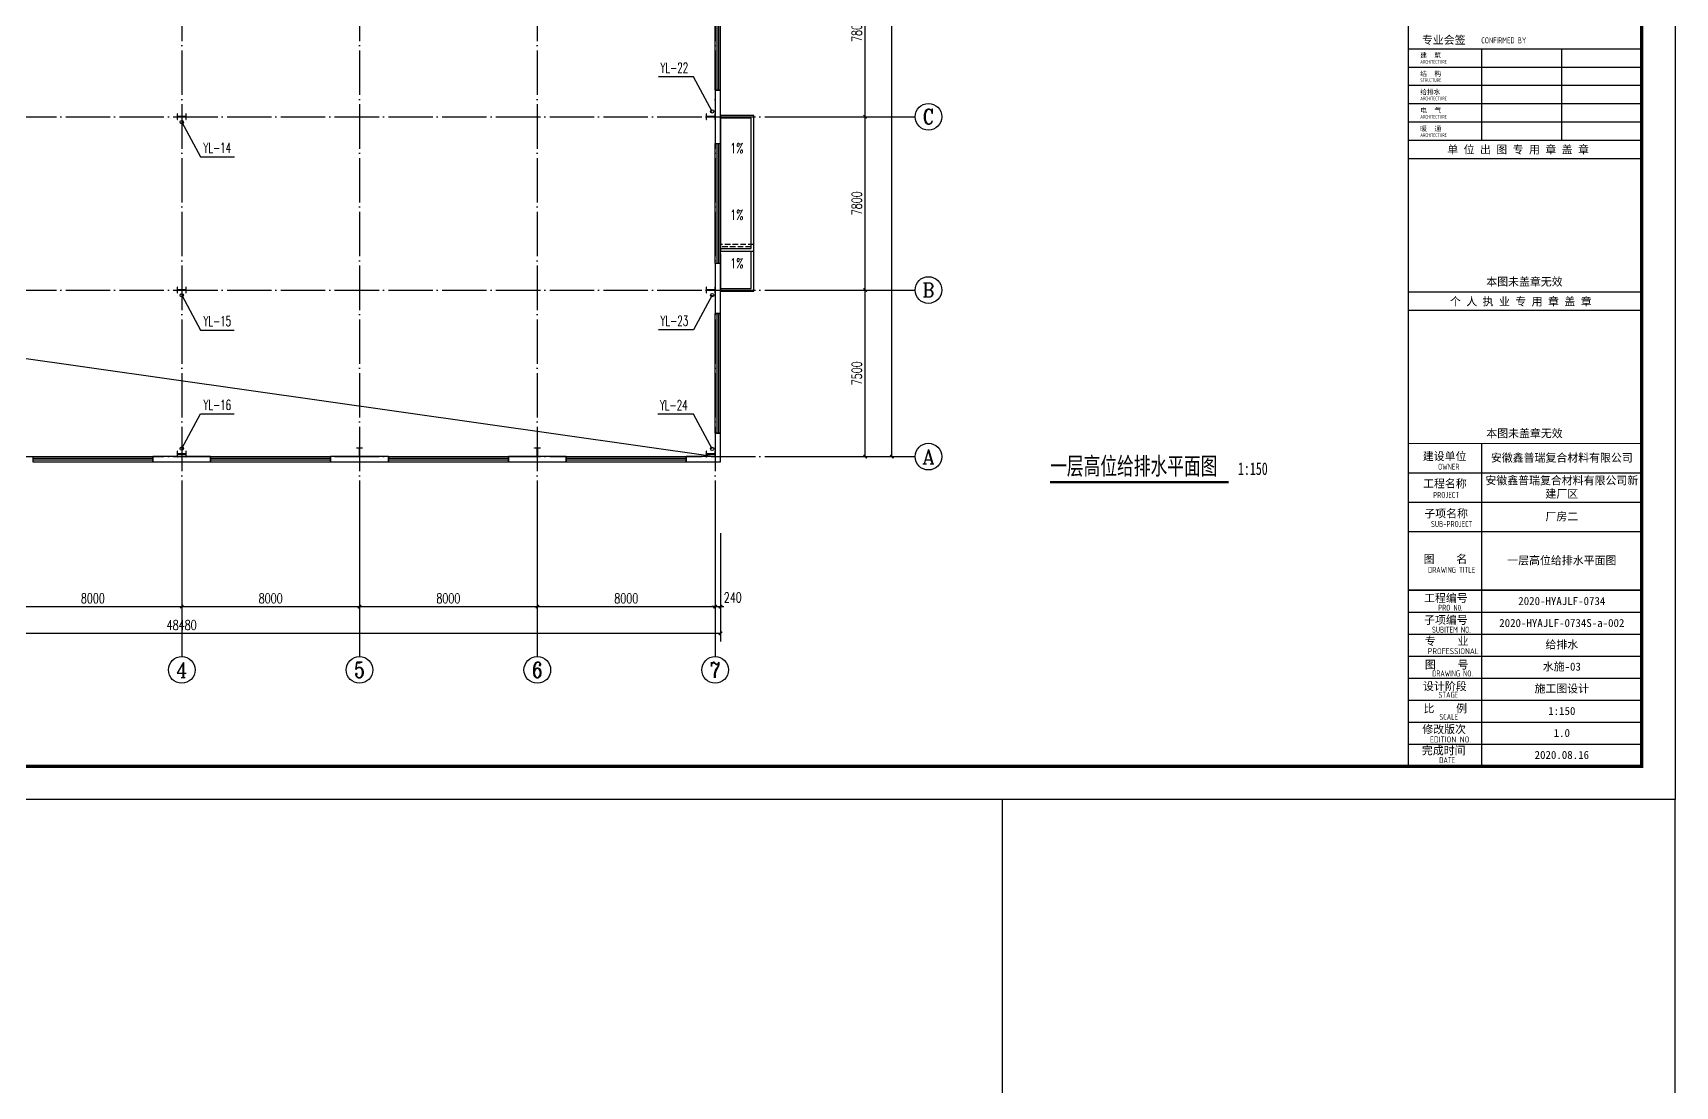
# Model space of a CAD drawing. Header units: millimetres. Extents: x 3804182 to 7463862, y 18008854 to 19247705.
# Drawn here: x 4734272 to 4808172, y 18829471 to 18876883 of the extents above; entities that cross this region are included whole.
import ezdxf
from ezdxf.enums import TextEntityAlignment as Align

# ---------------------------------------------------------------- set-up
doc = ezdxf.new("R2010")
doc.units = ezdxf.units.MM
doc.header["$LTSCALE"] = 1000
doc.header["$MEASUREMENT"] = 0
doc.linetypes.add('DASH', pattern=[0.35, 0.25, -0.1])
doc.linetypes.add('DOTE', pattern=[2.42, 2, -0.2, 0.02, -0.2])
doc.layers.get('Defpoints').update_dxf_attribs({"color": 1})
for name, color, linetype in [('AXIS_TEXT', 7, 'Continuous'), ('AXIS_外部', 171, 'Continuous'), ('COLUMN', 2, 'Continuous'), ('DIM_SYMB', 165, 'Continuous'), ('DIM_雨水', 3, 'Continuous'), ('DOTE', 250, 'DOTE'), ('PUB_TEXT', 7, 'Continuous'), ('PUB_TITLE', 4, 'Continuous'), ('TK', 4, 'Continuous'), ('TWT_TEXT', 7, 'Continuous'), ('VPIPE-雨水', 4, 'Continuous'), ('WALL-PARAPET', 6, 'Continuous'), ('WINDOW', 140, 'Continuous')]:
    doc.layers.add(name, color=color, linetype=linetype)
doc.styles.add('_TCH_AXIS', font='COMPLEX', dxfattribs={"bigfont": 'GBCBIG'})
doc.styles.add('_TCH_DIM', font='SIMPLEX', dxfattribs={"bigfont": 'GBCBIG'})
doc.styles.add('_TCH_DIM_T3', font='SIMPLEX', dxfattribs={"width": 0.705882, "bigfont": 'GBCBIG'})
doc.styles.add('_TWT_SERIAL', font='COMPLEX', dxfattribs={"width": 0.8, "height": 3, "bigfont": 'HZTXT'})
doc.styles.add('COMPLEX', font='COMPLEX')
doc.styles.add('HT', font='simhei.ttf', dxfattribs={"width": 0.7})
doc.styles.add('TSSD_REIN', font='tssdeng.shx', dxfattribs={"width": 0.7, "bigfont": 'tssdchn.shx'})
doc.styles.add('图签宋体', font='', dxfattribs={"height": 300})
doc.styles.get('图签宋体').set_extended_font_data('NSimSun')
doc.dimstyles.new('_TCH_ARCH&&150', dxfattribs={"dimtxt": 446.25, "dimasz": 150, "dimexe": 375, "dimexo": 450, "dimgap": 150, "dimtad": 1, "dimdec": 0, "dimzin": 0, "dimdsep": 46, "dimtxsty": '_TCH_DIM_T3', "dimblk": 'ARCHTICK', "dimcen": 0.09, "dimclrt": 7, "dimazin": 2, "dimtfac": 1, "dimtdec": 0, "dimtix": 1, "dimtmove": 2, "dimatfit": 3, "dimfxl": 0, "dimtolj": 1, "dimtzin": 0, "dimarcsym": 0})

# ---------------------------------------------------------------- blocks, each defined once
blk = doc.blocks.new('A$C3ACC4A1C')
at = {"layer": 'COLUMN'}
h = blk.add_hatch(color=256, dxfattribs=at)
h.paths.add_polyline_path([(125, 400), (0, 400), (0, 388), (120, 388), (120, 200), (125, 200)])
h.paths.add_polyline_path([(250, 400), (125, 400), (125, 200), (130, 200), (130, 388), (250, 388)])
h.paths.add_polyline_path([(250, 12), (130, 12), (130, 200), (125, 200), (125, 0), (250, 0)])
h.paths.add_polyline_path([(125, 200), (120, 200), (120, 12), (0, 12), (0, 0), (125, 0)])
blk.add_lwpolyline([(0, 0), (0, 12), (120, 12), (120, 388), (0, 388), (0, 400), (250, 400), (250, 388), (130, 388), (130, 12), (250, 12), (250, 0)], close=True, dxfattribs=at)
blk = doc.blocks.new('GeYuanFrame_63378753', base_point=(20.09, 4.53))
at = {"layer": 'PUB_TITLE'}
for points in [[(803.09, 202.33), (803.09, 229.83)], [(827.09, 202.33), (827.09, 229.83)], [(803.09, 14.53), (803.09, 111.33)]]:
    blk.add_lwpolyline(points, dxfattribs=at)
at = {"layer": 'TK'}
for p, q in [((781.09, 102.53), (851.09, 102.53)), ((781.09, 93.73), (851.09, 93.73)), ((781.09, 84.93), (803.09, 84.93)), ((781.09, 84.93), (851.09, 84.93)), ((781.09, 67.37), (851.09, 67.37)), ((781.09, 67.33), (851.09, 67.33)), ((781.09, 60.77), (851.09, 60.77)), ((781.09, 54.17), (851.09, 54.17)), ((781.09, 47.57), (851.09, 47.57)), ((781.09, 40.97), (851.09, 40.97)), ((781.09, 34.37), (851.09, 34.37)), ((781.09, 27.77), (851.09, 27.77)), ((781.09, 21.17), (851.09, 21.17)), ((781.09, 14.53), (851.09, 14.53))]:
    blk.add_line(p, q, dxfattribs=at)
blk.add_lwpolyline([(20.09, 4.53), (20.09, 598.53), (861.09, 598.53), (861.09, 4.53)], close=True, dxfattribs=at)
at = {"layer": 'TK', "const_width": 1}
blk.add_lwpolyline([(45.09, 588.53), (851.09, 588.53), (851.09, 14.53), (45.09, 14.53)], close=True, dxfattribs=at)
at = {"layer": 'TK'}
for points, const_width in [([(781.09, 588.53), (781.09, 14.53)], 0.4), ([(781.09, 202.33), (851.09, 202.33)], 0.35), ([(781.09, 156.83), (851.09, 156.83)], 0.35), ([(781.09, 111.33), (851.09, 111.33)], 0.35), ([(781.09, 67.37), (851.09, 67.37)], 0.35)]:
    blk.add_lwpolyline(points, dxfattribs=dict(at, const_width=const_width))
for points in [[(781.09, 229.83), (851.09, 229.83)], [(781.09, 224.33), (851.09, 224.33)], [(781.09, 218.83), (851.09, 218.83)], [(781.09, 213.33), (851.09, 213.33)], [(781.09, 207.83), (851.09, 207.83)], [(781.09, 202.33), (851.09, 202.33)], [(781.09, 196.83), (851.09, 196.83)], [(781.09, 151.33), (851.09, 151.33)]]:
    blk.add_lwpolyline(points, dxfattribs=at)
at = {"layer": 'TK', "style": '图签宋体'}
for s, height, p in [('专业会签', 2.4, (785.12, 231.24)), ('建  筑', 1.44, (784.61, 227.11)), ('结  构', 1.44, (784.61, 221.61)), ('给排水', 1.44, (784.61, 216.11)), ('电  气', 1.44, (784.61, 210.61)), ('暖  通', 1.44, (784.61, 205.11)), ('单 位 出 图 专 用 章 盖 章', 2.4, (792.72, 198.35)), ('本图未盖章无效', 2.4, (804.43, 158.7)), ('个 人 执 业 专 用 章 盖 章', 2.4, (793.52, 152.77)), ('本图未盖章无效', 2.4, (804.43, 113.2)), ('建设单位', 2.4, (785.39, 106.33)), ('工程名称', 2.4, (785.47, 98.12)), ('子项名称', 2.4, (785.85, 89.14)), ('图    名', 2.4, (785.63, 75.5)), ('工程编号', 2.4, (785.77, 63.77)), ('子项编号', 2.4, (785.77, 57.19)), ('专    业', 2.4, (786.01, 50.88)), ('图    号', 2.4, (786.02, 43.77)), ('设计阶段', 2.4, (785.45, 37.32)), ('比    例', 2.4, (785.59, 30.63)), ('修改版次', 2.4, (785.24, 24.41)), ('完成时间', 2.4, (785.11, 18.02))]:
    blk.add_text(s, height=height, dxfattribs=at).set_placement(p)
at = {"layer": 'TK', "style": 'TSSD_REIN'}
for s, height, width, p in [('CONFIRMED BY', 1.8, 0.7, (802.94, 231.42)), ('ARCHITECTURE', 1.08, 0.7, (784.65, 225.34)), ('STRUCTURE', 1.08, 0.7, (784.65, 219.84)), ('ARCHITECTURE', 1.08, 0.7, (784.65, 214.34)), ('ARCHITECTURE', 1.08, 0.7, (784.65, 208.84)), ('ARCHITECTURE', 1.08, 0.7, (784.65, 203.34)), ('OWNER', 1.8, 0.7, (789.98, 103.48)), ('PROJECT', 1.8, 0.7, (788.52, 95.02)), ('SUB-PROJECT', 1.8, 0.7, (787.86, 86.3)), ('DRAWING TITLE', 1.8, 0.7, (786.97, 72.53)), ('PRO N0.', 1.8, 0.7, (790.01, 61.15)), ('SUBITEM NO.', 1.8, 0.7, (788.15, 54.58)), ('PROFESSIONAL', 1.8, 0.8, (786.88, 48.15)), ('DRAWING NO.', 1.8, 0.7, (788.19, 41.45)), ('STAGE', 1.8, 0.7, (790.09, 35.03)), ('SCALE', 1.8, 0.7, (790.38, 28.42)), ('EDITION NO.', 1.8, 0.8, (787.53, 21.64)), ('DATE', 1.8, 0.7, (790.33, 15.45))]:
    blk.add_text(s, height=height, dxfattribs=dict(at, width=width)).set_placement(p)
at = {"layer": 'TK', "char_height": 2.4, "width": 48, "attachment_point": 5, "style": '图签宋体'}
for s, insert in [('安徽鑫普瑞复合材料有限公司', (827.09, 106.93)), ('安徽鑫普瑞复合材料有限公司新建厂区', (827.09, 98.13)), ('厂房二', (827.09, 89.33)), ('一层高位给排水平面图', (827.09, 76.13)), ('2020-HYAJLF-0734', (827.09, 64.07)), ('2020-HYAJLF-0734S-a-002', (827.09, 57.47)), ('给排水', (827.09, 50.87)), ('水施-03', (827.09, 44.27)), ('施工图设计', (827.09, 37.67)), ('1:150', (827.09, 31.07)), ('1.0', (827.09, 24.47)), ('2020.08.16', (827.09, 17.88))]:
    blk.add_mtext(s, dxfattribs=dict(at, insert=insert))
blk = doc.blocks.new('_ArchTick')
at = {"color": 0, "linetype": 'ByBlock', "const_width": 0.4}
blk.add_lwpolyline([(-0.5, -0.5), (0.5, 0.5)], dxfattribs=at)
blk = doc.blocks.new('*D122')
at = {"layer": 'AXIS_外部', "color": 0, "lineweight": -2}
for p, q in [((4768422, 18865306), (4772097, 18865306)), ((4771722, 18857806), (4771722, 18865306)), ((4768422, 18857806), (4772097, 18857806))]:
    blk.add_line(p, q, dxfattribs=at)
at = {"layer": 'Defpoints', "color": 0}
for p in [(4767972, 18865306), (4771722, 18865306), (4767972, 18857806)]:
    blk.add_point(p, dxfattribs=at)
at = {"layer": 'AXIS_外部', "color": 0, "lineweight": -2, "xscale": 150, "yscale": 150, "zscale": 150}
for p, rotation in [((4771722, 18865306), 90), ((4771722, 18857806), 270)]:
    blk.add_blockref('_ArchTick', p, dxfattribs=dict(at, rotation=rotation))
at = {"layer": 'AXIS_外部', "color": 7, "insert": (4771348, 18861556), "char_height": 446.2, "attachment_point": 5, "rotation": 90, "style": '_TCH_DIM_T3'}
blk.add_mtext('\\A1;7500', dxfattribs=at)
blk = doc.blocks.new('*D123')
at = {"layer": 'AXIS_外部', "color": 0, "lineweight": -2}
for p, q in [((4768422, 18873106), (4772097, 18873106)), ((4771722, 18865306), (4771722, 18873106)), ((4768422, 18865306), (4772097, 18865306))]:
    blk.add_line(p, q, dxfattribs=at)
at = {"layer": 'Defpoints', "color": 0}
for p in [(4767972, 18873106), (4771722, 18873106), (4767972, 18865306)]:
    blk.add_point(p, dxfattribs=at)
at = {"layer": 'AXIS_外部', "color": 0, "lineweight": -2, "xscale": 150, "yscale": 150, "zscale": 150}
for p, rotation in [((4771722, 18873106), 90), ((4771722, 18865306), 270)]:
    blk.add_blockref('_ArchTick', p, dxfattribs=dict(at, rotation=rotation))
at = {"layer": 'AXIS_外部', "color": 7, "insert": (4771348, 18869206), "char_height": 446.2, "attachment_point": 5, "rotation": 90, "style": '_TCH_DIM_T3'}
blk.add_mtext('\\A1;7800', dxfattribs=at)
blk = doc.blocks.new('*D124')
at = {"layer": 'AXIS_外部', "color": 0, "lineweight": -2}
for p, q in [((4768422, 18880906), (4772097, 18880906)), ((4771722, 18873106), (4771722, 18880906)), ((4768422, 18873106), (4772097, 18873106))]:
    blk.add_line(p, q, dxfattribs=at)
at = {"layer": 'Defpoints', "color": 0}
for p in [(4767972, 18880906), (4771722, 18880906), (4767972, 18873106)]:
    blk.add_point(p, dxfattribs=at)
at = {"layer": 'AXIS_外部', "color": 0, "lineweight": -2, "xscale": 150, "yscale": 150, "zscale": 150}
for p, rotation in [((4771722, 18880906), 90), ((4771722, 18873106), 270)]:
    blk.add_blockref('_ArchTick', p, dxfattribs=dict(at, rotation=rotation))
at = {"layer": 'AXIS_外部', "color": 7, "insert": (4771348, 18877006), "char_height": 446.2, "attachment_point": 5, "rotation": 90, "style": '_TCH_DIM_T3'}
blk.add_mtext('\\A1;7800', dxfattribs=at)
blk = doc.blocks.new('*D129')
at = {"layer": 'AXIS_外部', "color": 0, "lineweight": -2}
for p, q in [((4768422, 18911806), (4773297, 18911806)), ((4772922, 18857806), (4772922, 18911806)), ((4768422, 18857806), (4773297, 18857806))]:
    blk.add_line(p, q, dxfattribs=at)
at = {"layer": 'Defpoints', "color": 0}
for p in [(4767972, 18911806), (4772922, 18911806), (4767972, 18857806)]:
    blk.add_point(p, dxfattribs=at)
at = {"layer": 'AXIS_外部', "color": 0, "lineweight": -2, "xscale": 150, "yscale": 150, "zscale": 150}
for p, rotation in [((4772922, 18911806), 90), ((4772922, 18857806), 270)]:
    blk.add_blockref('_ArchTick', p, dxfattribs=dict(at, rotation=rotation))
at = {"layer": 'AXIS_外部', "color": 7, "insert": (4772548, 18884806), "char_height": 446.2, "attachment_point": 5, "rotation": 90, "style": '_TCH_DIM_T3'}
blk.add_mtext('\\A1;54000', dxfattribs=at)
blk = doc.blocks.new('*D133')
at = {"layer": 'AXIS_外部', "color": 0, "lineweight": -2}
for p, q in [((4732972, 18854356), (4732972, 18850681)), ((4740972, 18854356), (4740972, 18850681)), ((4732972, 18851056), (4740972, 18851056))]:
    blk.add_line(p, q, dxfattribs=at)
at = {"layer": 'Defpoints', "color": 0}
for p in [(4732972, 18854806), (4740972, 18854806), (4740972, 18851056)]:
    blk.add_point(p, dxfattribs=at)
at = {"layer": 'AXIS_外部', "color": 0, "lineweight": -2, "xscale": 150, "yscale": 150, "zscale": 150, "rotation": 180}
blk.add_blockref('_ArchTick', (4732972, 18851056), dxfattribs=at)
at = {"layer": 'AXIS_外部', "color": 0, "lineweight": -2, "xscale": 150, "yscale": 150, "zscale": 150}
blk.add_blockref('_ArchTick', (4740972, 18851056), dxfattribs=at)
at = {"layer": 'AXIS_外部', "color": 7, "insert": (4736972, 18851429), "char_height": 446.2, "attachment_point": 5, "style": '_TCH_DIM_T3'}
blk.add_mtext('\\A1;8000', dxfattribs=at)
blk = doc.blocks.new('*D134')
at = {"layer": 'AXIS_外部', "color": 0, "lineweight": -2}
for p, q in [((4740972, 18854356), (4740972, 18850681)), ((4748972, 18854356), (4748972, 18850681)), ((4740972, 18851056), (4748972, 18851056))]:
    blk.add_line(p, q, dxfattribs=at)
at = {"layer": 'Defpoints', "color": 0}
for p in [(4740972, 18854806), (4748972, 18854806), (4748972, 18851056)]:
    blk.add_point(p, dxfattribs=at)
at = {"layer": 'AXIS_外部', "color": 0, "lineweight": -2, "xscale": 150, "yscale": 150, "zscale": 150, "rotation": 180}
blk.add_blockref('_ArchTick', (4740972, 18851056), dxfattribs=at)
at = {"layer": 'AXIS_外部', "color": 0, "lineweight": -2, "xscale": 150, "yscale": 150, "zscale": 150}
blk.add_blockref('_ArchTick', (4748972, 18851056), dxfattribs=at)
at = {"layer": 'AXIS_外部', "color": 7, "insert": (4744972, 18851429), "char_height": 446.2, "attachment_point": 5, "style": '_TCH_DIM_T3'}
blk.add_mtext('\\A1;8000', dxfattribs=at)
blk = doc.blocks.new('*D135')
at = {"layer": 'AXIS_外部', "color": 0, "lineweight": -2}
for p, q in [((4748972, 18854356), (4748972, 18850681)), ((4756972, 18854356), (4756972, 18850681)), ((4748972, 18851056), (4756972, 18851056))]:
    blk.add_line(p, q, dxfattribs=at)
at = {"layer": 'Defpoints', "color": 0}
for p in [(4748972, 18854806), (4756972, 18854806), (4756972, 18851056)]:
    blk.add_point(p, dxfattribs=at)
at = {"layer": 'AXIS_外部', "color": 0, "lineweight": -2, "xscale": 150, "yscale": 150, "zscale": 150, "rotation": 180}
blk.add_blockref('_ArchTick', (4748972, 18851056), dxfattribs=at)
at = {"layer": 'AXIS_外部', "color": 0, "lineweight": -2, "xscale": 150, "yscale": 150, "zscale": 150}
blk.add_blockref('_ArchTick', (4756972, 18851056), dxfattribs=at)
at = {"layer": 'AXIS_外部', "color": 7, "insert": (4752972, 18851429), "char_height": 446.2, "attachment_point": 5, "style": '_TCH_DIM_T3'}
blk.add_mtext('\\A1;8000', dxfattribs=at)
blk = doc.blocks.new('*D136')
at = {"layer": 'AXIS_外部', "color": 0, "lineweight": -2}
for p, q in [((4756972, 18854356), (4756972, 18850681)), ((4764972, 18854356), (4764972, 18850681)), ((4756972, 18851056), (4764972, 18851056))]:
    blk.add_line(p, q, dxfattribs=at)
at = {"layer": 'Defpoints', "color": 0}
for p in [(4756972, 18854806), (4764972, 18854806), (4764972, 18851056)]:
    blk.add_point(p, dxfattribs=at)
at = {"layer": 'AXIS_外部', "color": 0, "lineweight": -2, "xscale": 150, "yscale": 150, "zscale": 150, "rotation": 180}
blk.add_blockref('_ArchTick', (4756972, 18851056), dxfattribs=at)
at = {"layer": 'AXIS_外部', "color": 0, "lineweight": -2, "xscale": 150, "yscale": 150, "zscale": 150}
blk.add_blockref('_ArchTick', (4764972, 18851056), dxfattribs=at)
at = {"layer": 'AXIS_外部', "color": 7, "insert": (4760972, 18851429), "char_height": 446.2, "attachment_point": 5, "style": '_TCH_DIM_T3'}
blk.add_mtext('\\A1;8000', dxfattribs=at)
blk = doc.blocks.new('*D137')
at = {"layer": 'AXIS_外部', "color": 0, "lineweight": -2}
for p, q in [((4764972, 18854356), (4764972, 18850681)), ((4765212, 18854356), (4765212, 18850681)), ((4764972, 18851056), (4764822, 18851056)), ((4764972, 18851056), (4765212, 18851056)), ((4765212, 18851056), (4765362, 18851056))]:
    blk.add_line(p, q, dxfattribs=at)
at = {"layer": 'Defpoints', "color": 0}
for p in [(4764972, 18854806), (4765212, 18854806), (4765212, 18851056)]:
    blk.add_point(p, dxfattribs=at)
at = {"layer": 'AXIS_外部', "color": 0, "lineweight": -2, "xscale": 150, "yscale": 150, "zscale": 150}
blk.add_blockref('_ArchTick', (4764972, 18851056), dxfattribs=at)
at = {"layer": 'AXIS_外部', "color": 0, "lineweight": -2, "xscale": 150, "yscale": 150, "zscale": 150, "rotation": 180}
blk.add_blockref('_ArchTick', (4765212, 18851056), dxfattribs=at)
at = {"layer": 'AXIS_外部', "color": 7, "insert": (4765767, 18851469), "char_height": 446.2, "attachment_point": 5, "style": '_TCH_DIM_T3'}
blk.add_mtext('\\A1;240', dxfattribs=at)
blk = doc.blocks.new('*D138')
at = {"layer": 'AXIS_外部', "color": 0, "lineweight": -2}
for p, q in [((4716732, 18854356), (4716732, 18849481)), ((4765212, 18854356), (4765212, 18849481)), ((4716732, 18849856), (4765212, 18849856))]:
    blk.add_line(p, q, dxfattribs=at)
at = {"layer": 'Defpoints', "color": 0}
for p in [(4716732, 18854806), (4765212, 18854806), (4765212, 18849856)]:
    blk.add_point(p, dxfattribs=at)
at = {"layer": 'AXIS_外部', "color": 0, "lineweight": -2, "xscale": 150, "yscale": 150, "zscale": 150, "rotation": 180}
blk.add_blockref('_ArchTick', (4716732, 18849856), dxfattribs=at)
at = {"layer": 'AXIS_外部', "color": 0, "lineweight": -2, "xscale": 150, "yscale": 150, "zscale": 150}
blk.add_blockref('_ArchTick', (4765212, 18849856), dxfattribs=at)
at = {"layer": 'AXIS_外部', "color": 7, "insert": (4740972, 18850229), "char_height": 446.2, "attachment_point": 5, "style": '_TCH_DIM_T3'}
blk.add_mtext('\\A1;48480', dxfattribs=at)
blk = doc.blocks.new('_AXISO')
blk.add_circle((0, 0), 0.5)
at = {"layer": 'AXIS_TEXT', "style": 'COMPLEX', "width": 1.041667}
blk.add_attdef('A', text='', height=0.56, dxfattribs=at).set_placement((-0.25, -0.28), (0.25, -0.28), align=Align.FIT)
blk = doc.blocks.new('$WINLIB2D$00000001')
for p, q in [((-0.5, 0.5), (0.5, 0.5)), ((-0.5, 0.5), (-0.5, -0.5)), ((0.5, -0.5), (0.5, 0.5)), ((0.5, 0.167), (-0.5, 0.167)), ((0.5, -0.167), (-0.5, -0.167)), ((-0.5, -0.5), (0.5, -0.5))]:
    blk.add_line(p, q)

msp = doc.modelspace()

# ---------------------------------------------------------------- linework, layer by layer
at = {"layer": 'AXIS_外部'}
for p, q in [((4767971.6, 18873106.2), (4773971.6, 18873106.2)), ((4767971.6, 18865306.2), (4773971.6, 18865306.2)), ((4767971.6, 18857806.2), (4773971.6, 18857806.2)), ((4740971.6, 18854806.2), (4740971.6, 18848806.2)), ((4748971.6, 18854806.2), (4748971.6, 18848806.2)), ((4756971.6, 18854806.2), (4756971.6, 18848806.2)), ((4764971.6, 18854806.2), (4764971.6, 18848806.2))]:
    msp.add_line(p, q, dxfattribs=at)
msp.add_lwpolyline([(4808171.6, 18842374.7), (4777885.1, 18842374.7), (4777885.1, 18818686.6), (4808171.6, 18818686.6)], close=True, dxfattribs=at)
at = {"layer": 'DIM_SYMB'}
for points in [[(4765306.3, 18871305.9, 0, 0, 0), (4766052.5, 18871305.9, 120, 0, 0), (4766502.5, 18871305.9, 0, 0, 0)], [(4765306.3, 18868305.9, 0, 0, 0), (4766052.5, 18868305.9, 120, 0, 0), (4766502.5, 18868305.9, 0, 0, 0)], [(4765306.3, 18866127.6, 0, 0, 0), (4766052.5, 18866127.6, 120, 0, 0), (4766502.5, 18866127.6, 0, 0, 0)]]:
    msp.add_lwpolyline(points, format="xyseb", dxfattribs=at)
at = {"layer": 'DIM_SYMB', "const_width": 105}
msp.add_lwpolyline([(4780045.8, 18856657.4), (4788077.2, 18856657.4)], dxfattribs=at)
at = {"layer": 'DIM_雨水'}
for p, q in [((4763999.9, 18874908.1), (4762425.5, 18874908.1)), ((4764844.4, 18873344.4), (4763999.9, 18874908.1)), ((4740971.6, 18872868), (4741816, 18871304.2)), ((4741816, 18871304.2), (4743351.4, 18871304.2)), ((4740971.6, 18865068), (4741816, 18863504.2)), ((4764844.4, 18865078), (4763999.9, 18863514.2)), ((4741816, 18863504.2), (4743325.6, 18863504.2)), ((4763999.9, 18863514.2), (4762425.5, 18863514.2)), ((4740971.6, 18858168), (4741816, 18859731.8)), ((4741816, 18859731.8), (4743325.6, 18859731.8)), ((4763999.9, 18859718.1), (4762399.4, 18859718.1)), ((4764844.4, 18858154.4), (4763999.9, 18859718.1))]:
    msp.add_line(p, q, dxfattribs=at)
at = {"layer": 'DOTE'}
for p, q in [((4740971.6, 18914806.2), (4740971.6, 18854806.2)), ((4748971.6, 18914806.2), (4748971.6, 18854806.2)), ((4756971.6, 18914806.2), (4756971.6, 18854806.2)), ((4764971.6, 18914806.2), (4764971.6, 18854806.2)), ((4713971.6, 18873106.2), (4770344.5, 18873106.2)), ((4713971.6, 18865306.2), (4770344.5, 18865306.2)), ((4713971.6, 18857806.2), (4770344.5, 18857806.2))]:
    msp.add_line(p, q, dxfattribs=at)
at = {"layer": 'VPIPE-雨水', "linetype": 'Continuous'}
for centre in [(4764844.4, 18873344.4), (4740971.6, 18872868), (4740971.6, 18865068), (4764844.4, 18865078), (4740971.6, 18858168), (4764844.4, 18858154.4)]:
    msp.add_circle(centre, 75, dxfattribs=at)
at = {"layer": 'WALL-PARAPET'}
for p, q in [((4765211.6, 18874306.2), (4764971.6, 18874306.2)), ((4764971.6, 18874306.2), (4764971.6, 18871906.2)), ((4765211.6, 18871906.2), (4765211.6, 18874306.2)), ((4764971.6, 18871906.2), (4765211.6, 18871906.2)), ((4765211.6, 18866506.2), (4764971.6, 18866506.2)), ((4764971.6, 18866506.2), (4764971.6, 18864256.2)), ((4765211.6, 18864256.2), (4765211.6, 18866506.2)), ((4764971.6, 18864256.2), (4765211.6, 18864256.2)), ((4765211.6, 18858856.2), (4764971.6, 18858856.2)), ((4764971.6, 18858856.2), (4764971.6, 18857806.2)), ((4765211.6, 18857566.2), (4765211.6, 18858856.2)), ((4742271.6, 18857806.2), (4739671.6, 18857806.2)), ((4739671.6, 18857806.2), (4739671.6, 18857566.2)), ((4742271.6, 18857566.2), (4742271.6, 18857806.2)), ((4750271.6, 18857806.2), (4747671.6, 18857806.2)), ((4747671.6, 18857806.2), (4747671.6, 18857566.2)), ((4750271.6, 18857566.2), (4750271.6, 18857806.2)), ((4758271.6, 18857806.2), (4755671.6, 18857806.2)), ((4755671.6, 18857806.2), (4755671.6, 18857566.2)), ((4758271.6, 18857566.2), (4758271.6, 18857806.2)), ((4764971.6, 18857806.2), (4763671.6, 18857806.2)), ((4763671.6, 18857806.2), (4763671.6, 18857566.2)), ((4739671.6, 18857566.2), (4742271.6, 18857566.2)), ((4747671.6, 18857566.2), (4750271.6, 18857566.2)), ((4755671.6, 18857566.2), (4758271.6, 18857566.2)), ((4763671.6, 18857566.2), (4765211.6, 18857566.2))]:
    msp.add_line(p, q, dxfattribs=at)
at = {"layer": 'WINDOW', "linetype": 'DASH'}
for p, q in [((4766711.6, 18867356.2), (4765211.6, 18867356.2)), ((4766591.6, 18867256.2), (4765211.6, 18867256.2))]:
    msp.add_line(p, q, dxfattribs=at)
at = {"layer": 'WINDOW', "color": 8}
msp.add_lwpolyline([(4716983.6, 18911806.2), (4722777.7, 18863817.1), (4764971.6, 18857806.2)], dxfattribs=at)
at = {"layer": 'WINDOW'}
msp.add_lwpolyline([(4766711.6, 18867056.2), (4766711.6, 18873156.2), (4765211.6, 18873156.2), (4765211.6, 18867056.2)], close=True, dxfattribs=at)
for points in [[(4765211.6, 18867176.2), (4766591.6, 18867176.2), (4766591.6, 18873036.2), (4765211.6, 18873036.2)], [(4765211.6, 18866956.2), (4765211.6, 18865256.2), (4766711.6, 18865256.2), (4766711.6, 18867056.2)], [(4765211.6, 18865376.2), (4766591.6, 18865376.2), (4766591.6, 18867056.2)]]:
    msp.add_lwpolyline(points, dxfattribs=at)

# ---------------------------------------------------------------- block references
at = {"layer": 'AXIS_外部', "xscale": 150, "yscale": 150, "zscale": 150}
msp.add_blockref('GeYuanFrame_63378753', (4682021.6, 18842374.7), dxfattribs=at)
at = {"layer": 'AXIS_外部'}
ref = msp.add_blockref('_AXISO', (4774571.6, 18873106.2), dxfattribs=dict(at, xscale=1200, yscale=1200, zscale=1200))
ref.add_attrib('A', 'C', dxfattribs={"layer": 'AXIS_TEXT', "height": 683.5, "style": '_TCH_AXIS'}).set_placement((4774327.5, 18872764.4), (4774815.7, 18872764.4), align=Align.FIT)
ref = msp.add_blockref('_AXISO', (4774571.6, 18865306.2), dxfattribs=dict(at, xscale=1200, yscale=1200, zscale=1200))
ref.add_attrib('A', 'B', dxfattribs={"layer": 'AXIS_TEXT', "height": 652.9, "style": '_TCH_AXIS'}).set_placement((4774307.3, 18864979.7), (4774835.8, 18864979.7), align=Align.FIT)
ref = msp.add_blockref('_AXISO', (4774571.6, 18857806.2), dxfattribs=dict(at, xscale=1200, yscale=1200, zscale=1200))
ref.add_attrib('A', 'A', dxfattribs={"layer": 'AXIS_TEXT', "height": 637.8, "style": '_TCH_AXIS'}).set_placement((4774298.2, 18857487.3), (4774844.9, 18857487.3), align=Align.FIT)
ref = msp.add_blockref('_AXISO', (4740971.6, 18848206.2), dxfattribs=dict(at, xscale=1200, yscale=1200, zscale=1200))
ref.add_attrib('A', '4', dxfattribs={"layer": 'AXIS_TEXT', "height": 668.2, "style": '_TCH_AXIS'}).set_placement((4740717, 18847872.1), (4741226.1, 18847872.1), align=Align.FIT)
ref = msp.add_blockref('_AXISO', (4748971.6, 18848206.2), dxfattribs=dict(at, xscale=1200, yscale=1200, zscale=1200))
ref.add_attrib('A', '5', dxfattribs={"layer": 'AXIS_TEXT', "height": 698.9, "style": '_TCH_AXIS'}).set_placement((4748738.6, 18847856.7), (4749204.6, 18847856.7), align=Align.FIT)
ref = msp.add_blockref('_AXISO', (4756971.6, 18848206.2), dxfattribs=dict(at, xscale=1200, yscale=1200, zscale=1200))
ref.add_attrib('A', '6', dxfattribs={"layer": 'AXIS_TEXT', "height": 698.9, "style": '_TCH_AXIS'}).set_placement((4756738.6, 18847856.7), (4757204.6, 18847856.7), align=Align.FIT)
ref = msp.add_blockref('_AXISO', (4764971.6, 18848206.2), dxfattribs=dict(at, xscale=1200, yscale=1200, zscale=1200))
ref.add_attrib('A', '7', dxfattribs={"layer": 'AXIS_TEXT', "height": 698.9, "style": '_TCH_AXIS'}).set_placement((4764738.6, 18847856.7), (4765204.6, 18847856.7), align=Align.FIT)
at = {"layer": 'COLUMN', "xscale": -1, "rotation": 270}
for p in [(4740771.6, 18872981.2), (4764571.6, 18872981.2), (4740771.6, 18865181.2), (4764571.6, 18865181.2), (4740771.6, 18857801.2), (4764571.6, 18857801.2)]:
    msp.add_blockref('A$C3ACC4A1C', p, dxfattribs=at)
at = {"layer": 'COLUMN', "rotation": 180}
for p in [(4749096.6, 18858206.2), (4757096.6, 18858206.2)]:
    msp.add_blockref('A$C3ACC4A1C', p, dxfattribs=at)
at = {"layer": 'WINDOW', "xscale": 5400, "zscale": 5400, "rotation": 90}
for p, yscale in [((4765091.6, 18877006.2), 240), ((4765091.6, 18869206.2), -240), ((4765091.6, 18861556.2), 240)]:
    msp.add_blockref('$WINLIB2D$00000001', p, dxfattribs=dict(at, yscale=yscale))
at = {"layer": 'WINDOW', "xscale": 5400, "yscale": 240, "zscale": 5400}
for p in [(4736971.6, 18857686.2), (4744971.6, 18857686.2), (4752971.6, 18857686.2), (4760971.6, 18857686.2)]:
    msp.add_blockref('$WINLIB2D$00000001', p, dxfattribs=at)

# ---------------------------------------------------------------- texts
at = {"layer": 'PUB_TEXT'}
for s, height, style, width, p in [('1%%%', 446.25, '_TCH_DIM', 0.705882, (4765649.4, 18871463.4)), ('1%%%', 446.25, '_TCH_DIM', 0.705882, (4765649.4, 18868463.4)), ('1%%%', 446.25, '_TCH_DIM', 0.705882, (4765649.4, 18866285.1)), ('一层高位给排水平面图', 788.61, 'HT', 0.7, (4780045.8, 18856991.4)), ('1:150', 563.29, 'HT', 0.7, (4788497.2, 18856982.6))]:
    msp.add_text(s, height=height, dxfattribs=dict(at, style=style, width=width)).set_placement(p)
at = {"layer": 'TWT_TEXT', "style": '_TWT_SERIAL', "width": 0.64}
for s, p in [('YL-22', (4762515.5, 18875088.1)), ('YL-14', (4741944.9, 18871484.2)), ('YL-15', (4741946.4, 18863684.2)), ('YL-23', (4762515.5, 18863694.2)), ('YL-16', (4741946.4, 18859911.8)), ('YL-24', (4762489.4, 18859898.1))]:
    msp.add_text(s, height=450, dxfattribs=at).set_placement(p)

# ---------------------------------------------------------------- dimensions: what is measured, and where the dimension line sits
at = {"layer": 'AXIS_外部'}
for p1, p2, distance, picture, middle in [((4767971.6, 18857806.2), (4767971.6, 18911806.2), -4950, '*D129', (4772548.5, 18884806.2)), ((4767971.6, 18873106.2), (4767971.6, 18880906.2), -3750, '*D124', (4771348.5, 18877006.2)), ((4767971.6, 18865306.2), (4767971.6, 18873106.2), -3750, '*D123', (4771348.5, 18869206.2)), ((4767971.6, 18857806.2), (4767971.6, 18865306.2), -3750, '*D122', (4771348.5, 18861556.2)), ((4716731.6, 18854806.2), (4765211.6, 18854806.2), -4950, '*D138', (4740971.6, 18850229.3)), ((4732971.6, 18854806.2), (4740971.6, 18854806.2), -3750, '*D133', (4736971.6, 18851429.3)), ((4740971.6, 18854806.2), (4748971.6, 18854806.2), -3750, '*D134', (4744971.6, 18851429.3)), ((4748971.6, 18854806.2), (4756971.6, 18854806.2), -3750, '*D135', (4752971.6, 18851429.3)), ((4756971.6, 18854806.2), (4764971.6, 18854806.2), -3750, '*D136', (4760971.6, 18851429.3))]:
    dim = msp.add_aligned_dim(p1=p1, p2=p2, distance=distance, dimstyle='_TCH_ARCH&&150', dxfattribs=at)
    dim.commit()
    dim.dimension.update_dxf_attribs({"geometry": picture, "text_midpoint": middle})
dim = msp.add_linear_dim(base=(4765211.6, 18851056.2), p1=(4764971.6, 18854806.2), p2=(4765211.6, 18854806.2), angle=0, dimstyle='_TCH_ARCH&&150', dxfattribs=at)
dim.commit()
dim.dimension.update_dxf_attribs({"geometry": '*D137', "text_midpoint": (4765766.6, 18851468.7), "dimtype": 129})

doc.saveas('drawing.dxf')
